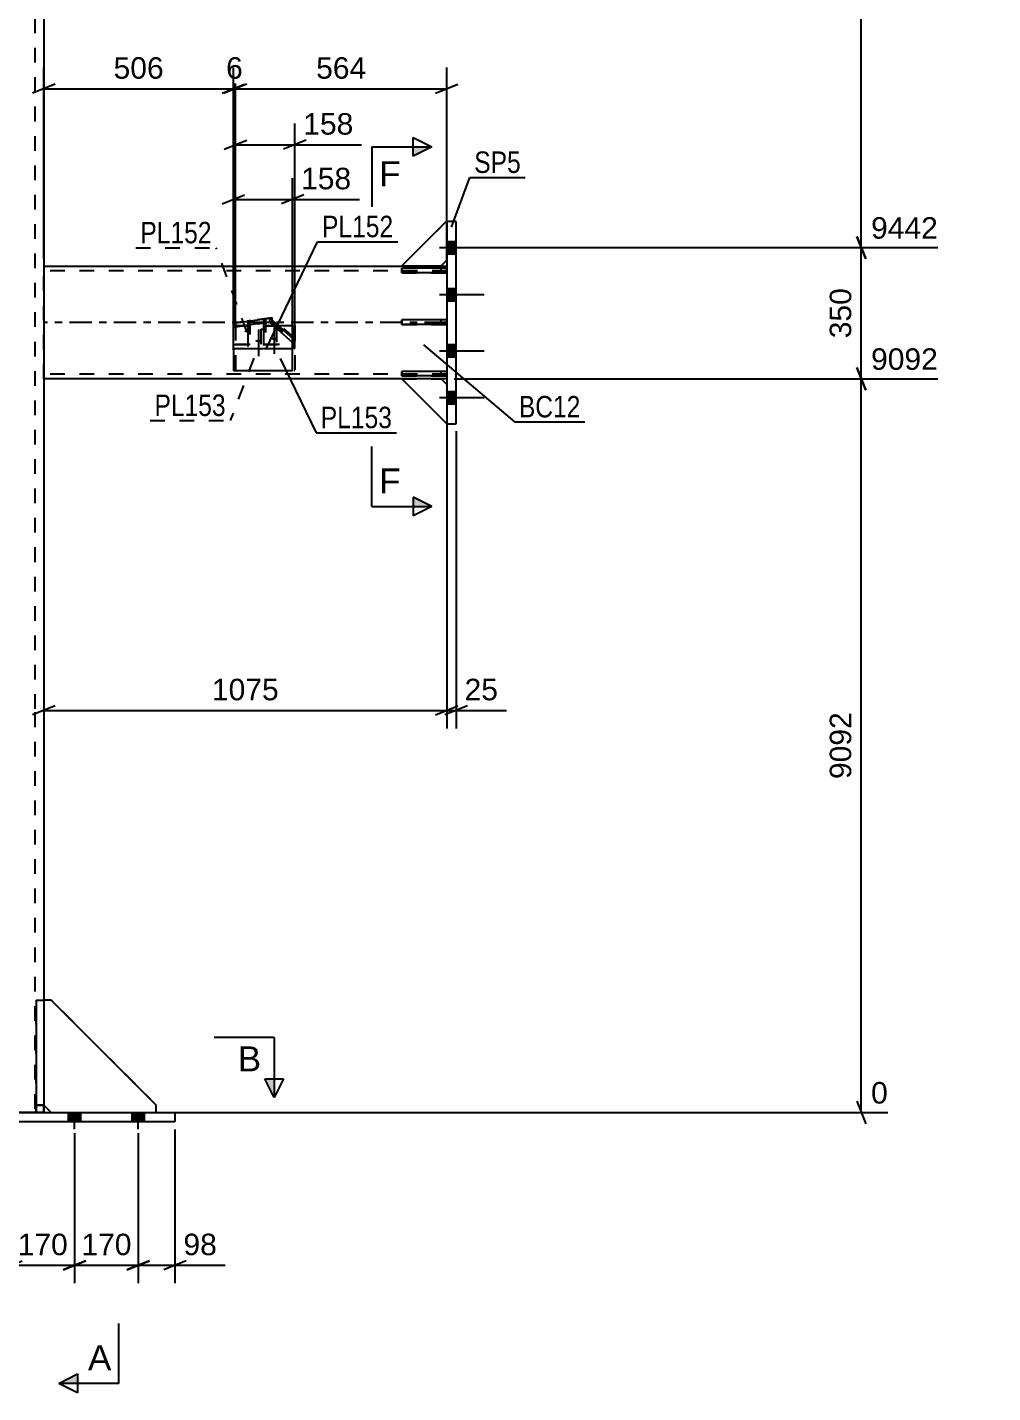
# Model space of a CAD drawing. Header units: millimetres. Extents: x 0 to 841, y 0 to 1249.
# Drawn here: x 152.9 to 281.7, y 261.6 to 443.7 of the extents above; entities that cross this region are included whole.
import ezdxf

# ---------------------------------------------------------------- set-up
doc = ezdxf.new("R2010")
doc.units = ezdxf.units.MM
doc.linetypes.add('DXK_LINE_DOT2', pattern=[3.9198, 1.9599, -1.9599])
doc.linetypes.add('DXK_LINE_DOT3', pattern=[5.9187, 2.979, -0.9799, 0.9799, -0.9799])
doc.styles.add('Arial', font='ARIAL.TTF', dxfattribs={"height": 0.2})
doc.styles.add('Arial Narrow', font='ARIALN.TTF', dxfattribs={"height": 0.2})

# ---------------------------------------------------------------- blocks, each defined once
blk = doc.blocks.new('Part-284856767-2427 - 2328')
at = {"color": 2, "linetype": 'Continuous'}
for p, q in [((208.1, 396.84), (202.85, 396.84)), ((208.85, 390.84), (202.85, 396.84)), ((208.1, 396.84), (208.85, 396.09)), ((208.85, 396.09), (208.85, 390.84))]:
    blk.add_line(p, q, dxfattribs=at)
blk = doc.blocks.new('Part-284856767-2428 - 2328')
at = {"color": 7, "linetype": 'DXK_LINE_DOT2'}
for p, q in [((202.85, 396.84), (208.1, 396.84)), ((208.85, 390.84), (202.85, 396.84)), ((208.1, 396.84), (208.85, 396.09)), ((208.85, 396.09), (208.85, 390.84))]:
    blk.add_line(p, q, dxfattribs=at)
blk = doc.blocks.new('Part-284856767-2369 - 2328')
at = {"color": 2, "linetype": 'Continuous'}
for p, q in [((208.85, 417.84), (208.85, 390.84)), ((210.1, 417.84), (208.85, 417.84)), ((210.1, 390.84), (210.1, 417.84)), ((208.85, 390.84), (210.1, 390.84))]:
    blk.add_line(p, q, dxfattribs=at)
blk = doc.blocks.new('Part-284856767-2593 - 2328')
at = {"color": 2, "linetype": 'Continuous'}
for p, q in [((208.85, 397.83), (202.85, 397.83)), ((202.85, 397.23), (202.85, 397.83)), ((208.85, 397.23), (202.85, 397.23)), ((208.85, 397.83), (208.85, 397.23))]:
    blk.add_line(p, q, dxfattribs=at)
at = {"color": 7, "linetype": 'DXK_LINE_DOT2'}
blk.add_line((208.1, 397.23), (208.1, 397.83), dxfattribs=at)
blk = doc.blocks.new('Part-284856767-2420 - 2328')
at = {"color": 2, "linetype": 'Continuous'}
for p, q in [((87.6, 297.69), (87.6, 298.94)), ((87.6, 298.94), (172.6, 298.94)), ((172.6, 298.94), (172.6, 297.69)), ((172.6, 297.69), (87.6, 297.69))]:
    blk.add_line(p, q, dxfattribs=at)
blk = doc.blocks.new('Part-284856767-2450 - 2328')
at = {"color": 2, "linetype": 'Continuous'}
for p, q in [((208.85, 411.84), (155.1, 411.84)), ((202.85, 396.84), (155.1, 396.84)), ((208.85, 396.84), (208.1, 396.84))]:
    blk.add_line(p, q, dxfattribs=at)
at = {"color": 7, "linetype": 'DXK_LINE_DOT2'}
for p, q in [((155.1, 396.84), (155.1, 411.84)), ((155.1, 411.84), (155.1, 411.84)), ((208.85, 411.84), (208.85, 396.84)), ((208.85, 411.24), (155.1, 411.24)), ((208.85, 397.44), (155.1, 397.44)), ((155.1, 396.84), (155.1, 396.84)), ((155.1, 396.84), (155.1, 396.84)), ((208.1, 396.84), (202.85, 396.84))]:
    blk.add_line(p, q, dxfattribs=at)
at = {"color": 7, "linetype": 'DXK_LINE_DOT3'}
blk.add_line((208.85, 404.34), (155.1, 404.34), dxfattribs=at)
blk = doc.blocks.new('Part-284856767-2451 - 2328')
at = {"color": 2, "linetype": 'Continuous'}
for p, q in [((208.85, 411.58), (202.85, 411.58)), ((202.85, 410.98), (202.85, 411.58)), ((208.85, 410.98), (202.85, 410.98)), ((208.85, 411.58), (208.85, 410.98))]:
    blk.add_line(p, q, dxfattribs=at)
at = {"color": 7, "linetype": 'DXK_LINE_DOT2'}
blk.add_line((208.1, 410.98), (208.1, 411.58), dxfattribs=at)
blk = doc.blocks.new('Part-284856767-2455 - 2328')
at = {"color": 2, "linetype": 'Continuous'}
for p, q in [((208.85, 417.9), (202.85, 411.9)), ((208.85, 412.65), (208.85, 417.9)), ((202.85, 411.9), (208.1, 411.9)), ((208.1, 411.9), (208.85, 412.65))]:
    blk.add_line(p, q, dxfattribs=at)
blk = doc.blocks.new('Part-284856767-2456 - 2328')
at = {"color": 7, "linetype": 'DXK_LINE_DOT2'}
for p, q in [((208.85, 417.9), (202.85, 411.9)), ((208.85, 412.65), (208.85, 417.9)), ((202.85, 411.9), (208.1, 411.9)), ((208.1, 411.9), (208.85, 412.65))]:
    blk.add_line(p, q, dxfattribs=at)
blk = doc.blocks.new('Part-284856767-2613 - 2328')
at = {"color": 2, "linetype": 'Continuous'}
for p, q in [((180.39, 404.28), (185.22, 404.95)), ((185.22, 404.95), (188.29, 402.24)), ((185.22, 404.95), (185.22, 404.38)), ((185.22, 404.38), (180.39, 403.72)), ((180.39, 400.85), (180.39, 404.28)), ((188.29, 401.67), (185.22, 404.38)), ((188.29, 400.85), (180.39, 400.85)), ((188.29, 402.24), (188.29, 400.85))]:
    blk.add_line(p, q, dxfattribs=at)
at = {"color": 7, "linetype": 'DXK_LINE_DOT2'}
blk.add_line((180.39, 401.42), (188.29, 401.42), dxfattribs=at)
blk = doc.blocks.new('Part-284856767-2607 - 2328')
at = {"color": 7, "linetype": 'DXK_LINE_DOT2'}
for p, q in [((185.51, 404.98), (180.68, 404.31)), ((188.58, 402.27), (185.51, 404.98)), ((185.51, 404.98), (185.51, 404.41)), ((185.51, 404.41), (180.68, 403.75)), ((180.68, 404.31), (180.68, 400.88)), ((185.51, 404.41), (188.58, 401.7)), ((180.68, 401.44), (188.58, 401.44)), ((180.68, 400.88), (188.58, 400.88)), ((188.58, 400.88), (188.58, 402.27))]:
    blk.add_line(p, q, dxfattribs=at)
blk = doc.blocks.new('Part-284856767-2474 - 2328')
at = {"color": 2, "linetype": 'Continuous'}
for p, q in [((154.1, 313.94), (154.1, 298.94)), ((154.1, 313.94), (155.1, 313.94)), ((155.1, 313.94), (155.1, 298.94)), ((154.1, 299.94), (155.1, 299.94))]:
    blk.add_line(p, q, dxfattribs=at)
at = {"color": 7, "linetype": 'DXK_LINE_DOT2'}
blk.add_line((154.1, 298.94), (155.1, 298.94), dxfattribs=at)
blk = doc.blocks.new('Part-284856767-2485 - 2328')
at = {"color": 7, "linetype": 'DXK_LINE_DOT2'}
for p, q in [((180.68, 403.93), (180.68, 397.93)), ((180.68, 403.93), (188.58, 403.93)), ((188.58, 403.93), (188.58, 397.93)), ((180.68, 397.93), (188.58, 397.93))]:
    blk.add_line(p, q, dxfattribs=at)
blk = doc.blocks.new('Part-284856767-2508 - 2328')
at = {"color": 7, "linetype": 'DXK_LINE_DOT2'}
for p, q in [((208.85, 404.7), (202.85, 404.7)), ((202.85, 404.7), (202.85, 404.1)), ((208.1, 404.1), (208.1, 404.7)), ((208.85, 404.1), (208.85, 404.7)), ((202.85, 404.1), (208.85, 404.1))]:
    blk.add_line(p, q, dxfattribs=at)
blk = doc.blocks.new('Part-284856767-2509 - 2328')
at = {"color": 7, "linetype": 'DXK_LINE_DOT2'}
for p, q in [((208.85, 411.58), (202.85, 411.58)), ((202.85, 411.58), (202.85, 410.98)), ((202.85, 410.98), (208.85, 410.98)), ((208.1, 410.98), (208.1, 411.58)), ((208.85, 410.98), (208.85, 411.58))]:
    blk.add_line(p, q, dxfattribs=at)
blk = doc.blocks.new('Part-284856767-2514 - 2328')
at = {"color": 7, "linetype": 'DXK_LINE_DOT2'}
for p, q in [((180.39, 400.85), (180.39, 403.9)), ((180.39, 403.9), (186.41, 403.9)), ((188.29, 402.24), (188.29, 400.85))]:
    blk.add_line(p, q, dxfattribs=at)
at = {"color": 2, "linetype": 'Continuous'}
for p, q in [((188.29, 403.9), (186.41, 403.9)), ((188.29, 403.9), (188.29, 402.24)), ((180.39, 400.85), (180.39, 397.9)), ((188.29, 397.9), (188.29, 400.85)), ((188.29, 397.9), (180.39, 397.9))]:
    blk.add_line(p, q, dxfattribs=at)
blk = doc.blocks.new('Part-284856767-2517 - 2328')
at = {"color": 2, "linetype": 'Continuous'}
for p, q in [((156.1, 313.94), (155.1, 313.94)), ((156.1, 313.94), (170.1, 299.94)), ((155.1, 299.94), (156.1, 298.94)), ((170.1, 298.94), (170.1, 299.94))]:
    blk.add_line(p, q, dxfattribs=at)
at = {"color": 7, "linetype": 'DXK_LINE_DOT2'}
for p, q in [((155.1, 313.94), (155.1, 299.94)), ((156.1, 298.94), (170.1, 298.94))]:
    blk.add_line(p, q, dxfattribs=at)
blk = doc.blocks.new('Part-284856767-2518 - 2328')
at = {"color": 7, "linetype": 'DXK_LINE_DOT2'}
for p, q in [((156.1, 313.94), (155.1, 313.94)), ((155.1, 313.94), (155.1, 299.94)), ((170.1, 299.94), (156.1, 313.94)), ((155.1, 299.94), (156.1, 298.94)), ((156.1, 298.94), (170.1, 298.94)), ((170.1, 298.94), (170.1, 299.94))]:
    blk.add_line(p, q, dxfattribs=at)
blk = doc.blocks.new('Part-284856767-2519 - 2328')
at = {"color": 7, "linetype": 'DXK_LINE_DOT2'}
for p, q in [((154.1, 298.94), (154.1, 313.94)), ((154.1, 313.94), (155.1, 313.94)), ((155.1, 313.94), (155.1, 298.94)), ((155.1, 299.94), (154.1, 299.94)), ((155.1, 298.94), (154.1, 298.94))]:
    blk.add_line(p, q, dxfattribs=at)
blk = doc.blocks.new('Bolt-284856767-2528 - 2328')
at = {"color": 1, "linetype": 'DXK_LINE_DOT2'}
for p, q in [((182.6, 404.71), (182.6, 401.18)), ((184.69, 404.98), (184.69, 401.46)), ((184.04, 403.43), (184.04, 399.91)), ((186.14, 403.71), (186.14, 400.18))]:
    blk.add_line(p, q, dxfattribs=at)
blk = doc.blocks.new('Bolt-284856767-2529 - 2328')
at = {"linetype": 'Continuous'}
for points in [[(208.85, 415.16), (208.85, 413.51), (210.1, 413.51), (210.1, 415.16)], [(208.85, 415.16), (208.85, 413.51), (210.1, 413.51), (210.1, 415.16)], [(208.85, 415.16), (208.85, 413.51), (210.1, 413.51), (210.1, 415.16)], [(208.85, 408.91), (208.85, 407.26), (210.1, 407.26), (210.1, 408.91)], [(208.85, 408.91), (208.85, 407.26), (210.1, 407.26), (210.1, 408.91)], [(208.85, 401.41), (208.85, 399.76), (210.1, 399.76), (210.1, 401.41)], [(208.85, 401.41), (208.85, 399.76), (210.1, 399.76), (210.1, 401.41)], [(208.85, 395.16), (208.85, 393.51), (210.1, 393.51), (210.1, 395.16)], [(208.85, 395.16), (208.85, 393.51), (210.1, 393.51), (210.1, 395.16)], [(208.85, 395.16), (208.85, 393.51), (210.1, 393.51), (210.1, 395.16)]]:
    blk.add_hatch(color=1, dxfattribs=at).paths.add_polyline_path(points)
at = {"color": 1, "linetype": 'Continuous'}
for p, q in [((207.9, 414.34), (213.85, 414.34)), ((207.9, 414.34), (213.85, 414.34)), ((207.9, 414.34), (213.85, 414.34)), ((208.85, 415.16), (210.1, 415.16)), ((208.85, 415.16), (210.1, 415.16)), ((208.85, 415.16), (210.1, 415.16)), ((208.85, 413.51), (210.1, 413.51)), ((208.85, 413.51), (210.1, 413.51)), ((208.85, 413.51), (210.1, 413.51)), ((207.9, 408.09), (213.85, 408.09)), ((207.9, 408.09), (213.85, 408.09)), ((208.85, 408.91), (210.1, 408.91)), ((208.85, 408.91), (210.1, 408.91)), ((208.85, 407.26), (210.1, 407.26)), ((208.85, 407.26), (210.1, 407.26)), ((208.85, 401.41), (210.1, 401.41)), ((208.85, 401.41), (210.1, 401.41)), ((207.9, 400.59), (213.85, 400.59)), ((207.9, 400.59), (213.85, 400.59)), ((208.85, 399.76), (210.1, 399.76)), ((208.85, 399.76), (210.1, 399.76)), ((207.9, 394.34), (213.85, 394.34)), ((207.9, 394.34), (213.85, 394.34)), ((207.9, 394.34), (213.85, 394.34)), ((208.85, 395.16), (210.1, 395.16)), ((208.85, 395.16), (210.1, 395.16)), ((208.85, 395.16), (210.1, 395.16)), ((208.85, 393.51), (210.1, 393.51)), ((208.85, 393.51), (210.1, 393.51)), ((208.85, 393.51), (210.1, 393.51))]:
    blk.add_line(p, q, dxfattribs=at)
blk = doc.blocks.new('Bolt-284856767-2532 - 2328')
at = {"linetype": 'Continuous'}
for points in [[(93.33, 298.94), (91.68, 298.94), (91.68, 297.69), (93.33, 297.69)], [(93.33, 298.94), (91.68, 298.94), (91.68, 297.69), (93.33, 297.69)], [(93.33, 298.94), (91.68, 298.94), (91.68, 297.69), (93.33, 297.69)], [(93.33, 298.94), (91.68, 298.94), (91.68, 297.69), (93.33, 297.69)], [(93.33, 298.94), (91.68, 298.94), (91.68, 297.69), (93.33, 297.69)], [(93.33, 298.94), (91.68, 298.94), (91.68, 297.69), (93.33, 297.69)], [(93.33, 298.94), (91.68, 298.94), (91.68, 297.69), (93.33, 297.69)], [(93.33, 298.94), (91.68, 298.94), (91.68, 297.69), (93.33, 297.69)], [(101.83, 298.94), (100.18, 298.94), (100.18, 297.69), (101.83, 297.69)], [(101.83, 298.94), (100.18, 298.94), (100.18, 297.69), (101.83, 297.69)], [(101.83, 298.94), (100.18, 298.94), (100.18, 297.69), (101.83, 297.69)], [(101.83, 298.94), (100.18, 298.94), (100.18, 297.69), (101.83, 297.69)], [(101.83, 298.94), (100.18, 298.94), (100.18, 297.69), (101.83, 297.69)], [(101.83, 298.94), (100.18, 298.94), (100.18, 297.69), (101.83, 297.69)], [(101.83, 298.94), (100.18, 298.94), (100.18, 297.69), (101.83, 297.69)], [(101.83, 298.94), (100.18, 298.94), (100.18, 297.69), (101.83, 297.69)], [(110.33, 298.94), (108.68, 298.94), (108.68, 297.69), (110.33, 297.69)], [(110.33, 298.94), (108.68, 298.94), (108.68, 297.69), (110.33, 297.69)], [(110.33, 298.94), (108.68, 298.94), (108.68, 297.69), (110.33, 297.69)], [(110.33, 298.94), (108.68, 298.94), (108.68, 297.69), (110.33, 297.69)], [(123.43, 298.94), (121.78, 298.94), (121.78, 297.69), (123.43, 297.69)], [(123.43, 298.94), (121.78, 298.94), (121.78, 297.69), (123.43, 297.69)], [(123.43, 298.94), (121.78, 298.94), (121.78, 297.69), (123.43, 297.69)], [(123.43, 298.94), (121.78, 298.94), (121.78, 297.69), (123.43, 297.69)], [(138.43, 298.94), (136.78, 298.94), (136.78, 297.69), (138.43, 297.69)], [(138.43, 298.94), (136.78, 298.94), (136.78, 297.69), (138.43, 297.69)], [(138.43, 298.94), (136.78, 298.94), (136.78, 297.69), (138.43, 297.69)], [(138.43, 298.94), (136.78, 298.94), (136.78, 297.69), (138.43, 297.69)], [(151.53, 298.94), (149.88, 298.94), (149.88, 297.69), (151.53, 297.69)], [(151.53, 298.94), (149.88, 298.94), (149.88, 297.69), (151.53, 297.69)], [(151.53, 298.94), (149.88, 298.94), (149.88, 297.69), (151.53, 297.69)], [(151.53, 298.94), (149.88, 298.94), (149.88, 297.69), (151.53, 297.69)], [(160.03, 298.94), (158.38, 298.94), (158.38, 297.69), (160.03, 297.69)], [(160.03, 298.94), (158.38, 298.94), (158.38, 297.69), (160.03, 297.69)], [(160.03, 298.94), (158.38, 298.94), (158.38, 297.69), (160.03, 297.69)], [(160.03, 298.94), (158.38, 298.94), (158.38, 297.69), (160.03, 297.69)], [(160.03, 298.94), (158.38, 298.94), (158.38, 297.69), (160.03, 297.69)], [(160.03, 298.94), (158.38, 298.94), (158.38, 297.69), (160.03, 297.69)], [(160.03, 298.94), (158.38, 298.94), (158.38, 297.69), (160.03, 297.69)], [(160.03, 298.94), (158.38, 298.94), (158.38, 297.69), (160.03, 297.69)], [(168.53, 298.94), (166.88, 298.94), (166.88, 297.69), (168.53, 297.69)], [(168.53, 298.94), (166.88, 298.94), (166.88, 297.69), (168.53, 297.69)], [(168.53, 298.94), (166.88, 298.94), (166.88, 297.69), (168.53, 297.69)], [(168.53, 298.94), (166.88, 298.94), (166.88, 297.69), (168.53, 297.69)], [(168.53, 298.94), (166.88, 298.94), (166.88, 297.69), (168.53, 297.69)], [(168.53, 298.94), (166.88, 298.94), (166.88, 297.69), (168.53, 297.69)], [(168.53, 298.94), (166.88, 298.94), (166.88, 297.69), (168.53, 297.69)], [(168.53, 298.94), (166.88, 298.94), (166.88, 297.69), (168.53, 297.69)]]:
    blk.add_hatch(color=1, dxfattribs=at).paths.add_polyline_path(points)
at = {"color": 1, "linetype": 'Continuous'}
for p, q in [((91.68, 297.69), (91.68, 298.94)), ((91.68, 297.69), (91.68, 298.94)), ((91.68, 297.69), (91.68, 298.94)), ((91.68, 297.69), (91.68, 298.94)), ((91.68, 297.69), (91.68, 298.94)), ((91.68, 297.69), (91.68, 298.94)), ((91.68, 297.69), (91.68, 298.94)), ((91.68, 297.69), (91.68, 298.94)), ((92.5, 296.74), (92.5, 298.94)), ((92.5, 296.74), (92.5, 298.94)), ((92.5, 296.74), (92.5, 298.94)), ((92.5, 296.74), (92.5, 298.94)), ((92.5, 296.74), (92.5, 298.94)), ((92.5, 296.74), (92.5, 298.94)), ((92.5, 296.74), (92.5, 298.94)), ((92.5, 296.74), (92.5, 298.94)), ((93.33, 297.69), (93.33, 298.94)), ((93.33, 297.69), (93.33, 298.94)), ((93.33, 297.69), (93.33, 298.94)), ((93.33, 297.69), (93.33, 298.94)), ((93.33, 297.69), (93.33, 298.94)), ((93.33, 297.69), (93.33, 298.94)), ((93.33, 297.69), (93.33, 298.94)), ((93.33, 297.69), (93.33, 298.94)), ((100.18, 297.69), (100.18, 298.94)), ((100.18, 297.69), (100.18, 298.94)), ((100.18, 297.69), (100.18, 298.94)), ((100.18, 297.69), (100.18, 298.94)), ((100.18, 297.69), (100.18, 298.94)), ((100.18, 297.69), (100.18, 298.94)), ((100.18, 297.69), (100.18, 298.94)), ((100.18, 297.69), (100.18, 298.94)), ((101, 296.74), (101, 298.94)), ((101, 296.74), (101, 298.94)), ((101, 296.74), (101, 298.94)), ((101, 296.74), (101, 298.94)), ((101, 296.74), (101, 298.94)), ((101, 296.74), (101, 298.94)), ((101, 296.74), (101, 298.94)), ((101, 296.74), (101, 298.94)), ((101.83, 297.69), (101.83, 298.94)), ((101.83, 297.69), (101.83, 298.94)), ((101.83, 297.69), (101.83, 298.94)), ((101.83, 297.69), (101.83, 298.94)), ((101.83, 297.69), (101.83, 298.94)), ((101.83, 297.69), (101.83, 298.94)), ((101.83, 297.69), (101.83, 298.94)), ((101.83, 297.69), (101.83, 298.94)), ((108.68, 297.69), (108.68, 298.94)), ((108.68, 297.69), (108.68, 298.94)), ((108.68, 297.69), (108.68, 298.94)), ((108.68, 297.69), (108.68, 298.94)), ((109.5, 296.74), (109.5, 298.94)), ((109.5, 296.74), (109.5, 298.94)), ((109.5, 296.74), (109.5, 298.94)), ((109.5, 296.74), (109.5, 298.94)), ((110.33, 297.69), (110.33, 298.94)), ((110.33, 297.69), (110.33, 298.94)), ((110.33, 297.69), (110.33, 298.94)), ((110.33, 297.69), (110.33, 298.94)), ((121.78, 297.69), (121.78, 298.94)), ((121.78, 297.69), (121.78, 298.94)), ((121.78, 297.69), (121.78, 298.94)), ((121.78, 297.69), (121.78, 298.94)), ((122.6, 296.74), (122.6, 298.94)), ((122.6, 296.74), (122.6, 298.94)), ((122.6, 296.74), (122.6, 298.94)), ((122.6, 296.74), (122.6, 298.94)), ((123.43, 297.69), (123.43, 298.94)), ((123.43, 297.69), (123.43, 298.94)), ((123.43, 297.69), (123.43, 298.94)), ((123.43, 297.69), (123.43, 298.94)), ((136.78, 297.69), (136.78, 298.94)), ((136.78, 297.69), (136.78, 298.94)), ((136.78, 297.69), (136.78, 298.94)), ((136.78, 297.69), (136.78, 298.94)), ((137.6, 296.74), (137.6, 298.94)), ((137.6, 296.74), (137.6, 298.94)), ((137.6, 296.74), (137.6, 298.94)), ((137.6, 296.74), (137.6, 298.94)), ((138.43, 297.69), (138.43, 298.94)), ((138.43, 297.69), (138.43, 298.94)), ((138.43, 297.69), (138.43, 298.94)), ((138.43, 297.69), (138.43, 298.94)), ((149.88, 297.69), (149.88, 298.94)), ((149.88, 297.69), (149.88, 298.94)), ((149.88, 297.69), (149.88, 298.94)), ((149.88, 297.69), (149.88, 298.94)), ((150.7, 296.74), (150.7, 298.94)), ((150.7, 296.74), (150.7, 298.94)), ((150.7, 296.74), (150.7, 298.94)), ((150.7, 296.74), (150.7, 298.94)), ((151.53, 297.69), (151.53, 298.94)), ((151.53, 297.69), (151.53, 298.94)), ((151.53, 297.69), (151.53, 298.94)), ((151.53, 297.69), (151.53, 298.94)), ((158.38, 297.69), (158.38, 298.94)), ((158.38, 297.69), (158.38, 298.94)), ((158.38, 297.69), (158.38, 298.94)), ((158.38, 297.69), (158.38, 298.94)), ((158.38, 297.69), (158.38, 298.94)), ((158.38, 297.69), (158.38, 298.94)), ((158.38, 297.69), (158.38, 298.94)), ((158.38, 297.69), (158.38, 298.94)), ((159.2, 296.74), (159.2, 298.94)), ((159.2, 296.74), (159.2, 298.94)), ((159.2, 296.74), (159.2, 298.94)), ((159.2, 296.74), (159.2, 298.94)), ((159.2, 296.74), (159.2, 298.94)), ((159.2, 296.74), (159.2, 298.94)), ((159.2, 296.74), (159.2, 298.94)), ((159.2, 296.74), (159.2, 298.94)), ((160.03, 297.69), (160.03, 298.94)), ((160.03, 297.69), (160.03, 298.94)), ((160.03, 297.69), (160.03, 298.94)), ((160.03, 297.69), (160.03, 298.94)), ((160.03, 297.69), (160.03, 298.94)), ((160.03, 297.69), (160.03, 298.94)), ((160.03, 297.69), (160.03, 298.94)), ((160.03, 297.69), (160.03, 298.94)), ((166.88, 297.69), (166.88, 298.94)), ((166.88, 297.69), (166.88, 298.94)), ((166.88, 297.69), (166.88, 298.94)), ((166.88, 297.69), (166.88, 298.94)), ((166.88, 297.69), (166.88, 298.94)), ((166.88, 297.69), (166.88, 298.94)), ((166.88, 297.69), (166.88, 298.94)), ((166.88, 297.69), (166.88, 298.94)), ((167.7, 296.74), (167.7, 298.94)), ((167.7, 296.74), (167.7, 298.94)), ((167.7, 296.74), (167.7, 298.94)), ((167.7, 296.74), (167.7, 298.94)), ((167.7, 296.74), (167.7, 298.94)), ((167.7, 296.74), (167.7, 298.94)), ((167.7, 296.74), (167.7, 298.94)), ((167.7, 296.74), (167.7, 298.94)), ((168.53, 297.69), (168.53, 298.94)), ((168.53, 297.69), (168.53, 298.94)), ((168.53, 297.69), (168.53, 298.94)), ((168.53, 297.69), (168.53, 298.94)), ((168.53, 297.69), (168.53, 298.94)), ((168.53, 297.69), (168.53, 298.94)), ((168.53, 297.69), (168.53, 298.94)), ((168.53, 297.69), (168.53, 298.94))]:
    blk.add_line(p, q, dxfattribs=at)
blk = doc.blocks.new('Part-284856767-2566 - 2328')
at = {"color": 7, "linetype": 'DXK_LINE_DOT2'}
for p, q in [((153.9, 460.59), (153.9, 352.44)), ((153.9, 352.34), (153.9, 298.94)), ((155.1, 313.94), (155.1, 299.94)), ((155.1, 298.94), (105.1, 298.94))]:
    blk.add_line(p, q, dxfattribs=at)
at = {"color": 2, "linetype": 'Continuous'}
for p, q in [((155.1, 460.59), (155.1, 352.44)), ((155.1, 352.34), (155.1, 313.94)), ((155.1, 298.94), (155.1, 299.94))]:
    blk.add_line(p, q, dxfattribs=at)
blk = doc.blocks.new('Part-284856767-2592 - 2328')
at = {"color": 2, "linetype": 'Continuous'}
for p, q in [((208.85, 404.7), (202.85, 404.7)), ((202.85, 404.1), (202.85, 404.7)), ((208.85, 404.7), (208.85, 404.1)), ((208.85, 404.1), (202.85, 404.1))]:
    blk.add_line(p, q, dxfattribs=at)
at = {"color": 7, "linetype": 'DXK_LINE_DOT2'}
blk.add_line((208.1, 404.1), (208.1, 404.7), dxfattribs=at)
blk = doc.blocks.new('Part-284856767-2594 - 2328')
at = {"color": 7, "linetype": 'DXK_LINE_DOT2'}
for p, q in [((208.85, 397.83), (202.85, 397.83)), ((202.85, 397.83), (202.85, 397.23)), ((202.85, 397.23), (208.85, 397.23)), ((208.1, 397.23), (208.1, 397.83)), ((208.85, 397.23), (208.85, 397.83))]:
    blk.add_line(p, q, dxfattribs=at)
blk = doc.blocks.new('Bolt-284856767-2608 - 2328')
at = {"linetype": 'Continuous'}
for points in [[(182.31, 403.33), (182.4, 403.32), (182.49, 403.31), (182.57, 403.3), (182.64, 403.28), (182.7, 403.25), (182.73, 403.22), (182.75, 403.19), (182.75, 403.16), (182.73, 403.13), (182.7, 403.1), (182.64, 403.07), (182.57, 403.05), (182.49, 403.03), (182.4, 403.02), (182.31, 403.02), (182.21, 403.02), (182.12, 403.03), (182.04, 403.05), (181.97, 403.07), (181.92, 403.1), (181.88, 403.13), (181.86, 403.16), (181.86, 403.19), (181.88, 403.22), (181.92, 403.25), (181.97, 403.28), (182.04, 403.3), (182.12, 403.31), (182.21, 403.32)], [(184.4, 403.61), (184.5, 403.6), (184.59, 403.59), (184.67, 403.58), (184.74, 403.55), (184.79, 403.53), (184.83, 403.5), (184.85, 403.47), (184.85, 403.44), (184.83, 403.4), (184.79, 403.37), (184.74, 403.35), (184.67, 403.33), (184.59, 403.31), (184.5, 403.3), (184.4, 403.3), (184.31, 403.3), (184.22, 403.31), (184.14, 403.33), (184.07, 403.35), (184.01, 403.37), (183.98, 403.4), (183.96, 403.44), (183.96, 403.47), (183.98, 403.5), (184.01, 403.53), (184.07, 403.55), (184.14, 403.58), (184.22, 403.59), (184.31, 403.6)], [(183.75, 402.05), (183.84, 402.05), (183.93, 402.04), (184.01, 402.02), (184.08, 402), (184.14, 401.97), (184.18, 401.95), (184.2, 401.91), (184.2, 401.88), (184.18, 401.85), (184.14, 401.82), (184.08, 401.79), (184.01, 401.77), (183.93, 401.76), (183.84, 401.75), (183.75, 401.74), (183.66, 401.75), (183.57, 401.76), (183.48, 401.77), (183.41, 401.79), (183.36, 401.82), (183.32, 401.85), (183.3, 401.88), (183.3, 401.91), (183.32, 401.95), (183.36, 401.97), (183.41, 402), (183.48, 402.02), (183.57, 402.04), (183.66, 402.05)], [(185.85, 402.33), (185.94, 402.33), (186.03, 402.32), (186.11, 402.3), (186.18, 402.28), (186.24, 402.25), (186.28, 402.22), (186.29, 402.19), (186.29, 402.16), (186.28, 402.13), (186.24, 402.1), (186.18, 402.07), (186.11, 402.05), (186.03, 402.03), (185.94, 402.02), (185.85, 402.02), (185.75, 402.02), (185.66, 402.03), (185.58, 402.05), (185.51, 402.07), (185.46, 402.1), (185.42, 402.13), (185.4, 402.16), (185.4, 402.19), (185.42, 402.22), (185.46, 402.25), (185.51, 402.28), (185.58, 402.3), (185.66, 402.32), (185.75, 402.33)]]:
    blk.add_hatch(color=1, dxfattribs=at).paths.add_polyline_path(points)
at = {"color": 1, "linetype": 'Continuous'}
for p, q in [((182.31, 404.68), (182.31, 401.15)), ((184.4, 404.95), (184.4, 401.43)), ((183.75, 403.4), (183.75, 399.88)), ((185.85, 403.68), (185.85, 400.15))]:
    blk.add_line(p, q, dxfattribs=at)
blk = doc.blocks.new('StraightDimension-284856767-2675 - 2328')
at = {"color": 7, "linetype": 'Continuous'}
for p, q in [((47.91, 395.34), (46.71, 398.34)), ((80.35, 396.84), (44.46, 396.84)), ((47.31, 298.94), (47.31, 396.84)), ((154.1, 298.94), (44.46, 298.94)), ((46.71, 300.44), (47.91, 297.44))]:
    blk.add_line(p, q, dxfattribs=at)
at = {"color": 0}
blk.add_wipeout([(46.56, 352.93), (42.36, 352.93), (42.36, 342.84), (46.56, 342.84)], dxfattribs=at)
at = {"color": 3, "style": 'Arial'}
blk.add_text('9092', height=2.865, rotation=90.0002, dxfattribs=at).set_placement((45.96, 343.44))
blk = doc.blocks.new('StraightDimension-284856767-2736 - 2328')
at = {"color": 7, "linetype": 'Continuous'}
for p, q in [((155.1, 395.84), (155.1, 350.2)), ((208.85, 395.84), (208.85, 350.2)), ((156.6, 353.2), (153.6, 352)), ((155.1, 352.6), (208.85, 352.6)), ((207.35, 352), (210.35, 353.2))]:
    blk.add_line(p, q, dxfattribs=at)
at = {"color": 0}
blk.add_wipeout([(187.03, 353.35), (187.03, 357.55), (176.93, 357.55), (176.93, 353.35)], dxfattribs=at)
at = {"color": 3, "style": 'Arial'}
blk.add_text('1075', height=2.865, dxfattribs=at).set_placement((177.53, 353.95))
blk = doc.blocks.new('StraightDimension-284856767-2744 - 2328')
at = {"color": 7, "linetype": 'Continuous'}
for p, q in [((208.85, 395.84), (208.85, 350.2)), ((210.1, 389.84), (210.1, 350.2)), ((207.35, 352), (210.35, 353.2)), ((211.6, 353.2), (208.6, 352)), ((208.85, 352.6), (210.1, 352.6))]:
    blk.add_line(p, q, dxfattribs=at)
at = {"color": 0}
blk.add_wipeout([(216.28, 353.35), (216.28, 357.55), (210.63, 357.55), (210.63, 353.35)], dxfattribs=at)
at = {"color": 7, "linetype": 'Continuous'}
blk.add_line((210.1, 352.6), (216.8, 352.6), dxfattribs=at)
blk.add_line((210.1, 352.6), (216.8, 352.6), dxfattribs=at)
at = {"color": 3, "style": 'Arial'}
blk.add_text('25', height=2.865, dxfattribs=at).set_placement((211.23, 353.95))
blk = doc.blocks.new('StraightDimension-284856767-2803 - 2328')
at = {"color": 7, "linetype": 'Continuous'}
for p, q in [((150.7, 296.18), (150.7, 276.16)), ((159.2, 296.18), (159.2, 276.16)), ((149.2, 277.96), (152.2, 279.16)), ((160.7, 279.16), (157.7, 277.96)), ((150.7, 278.56), (159.2, 278.56))]:
    blk.add_line(p, q, dxfattribs=at)
at = {"color": 0}
blk.add_wipeout([(158.89, 279.31), (158.89, 283.51), (151.02, 283.51), (151.02, 279.31)], dxfattribs=at)
at = {"color": 3, "style": 'Arial'}
blk.add_text('170', height=2.865, dxfattribs=at).set_placement((151.62, 279.91))
blk = doc.blocks.new('StraightDimension-284856767-2817 - 2328')
at = {"color": 7, "linetype": 'Continuous'}
for p, q in [((167.7, 296.18), (167.7, 276.16)), ((172.6, 296.69), (172.6, 276.16)), ((166.2, 277.96), (169.2, 279.16)), ((174.1, 279.16), (171.1, 277.96)), ((167.7, 278.56), (172.6, 278.56))]:
    blk.add_line(p, q, dxfattribs=at)
at = {"color": 0}
blk.add_wipeout([(178.78, 279.31), (178.78, 283.51), (173.13, 283.51), (173.13, 279.31)], dxfattribs=at)
at = {"color": 7, "linetype": 'Continuous'}
blk.add_line((172.6, 278.56), (179.3, 278.56), dxfattribs=at)
blk.add_line((172.6, 278.56), (179.3, 278.56), dxfattribs=at)
at = {"color": 3, "style": 'Arial'}
blk.add_text('98', height=2.865, dxfattribs=at).set_placement((173.73, 279.91))
blk = doc.blocks.new('StraightDimension-284856767-2837 - 2328')
at = {"color": 7, "linetype": 'Continuous'}
for p, q in [((159.2, 296.18), (159.2, 276.16)), ((167.7, 296.18), (167.7, 276.16)), ((157.7, 277.96), (160.7, 279.16)), ((169.2, 279.16), (166.2, 277.96)), ((159.2, 278.56), (167.7, 278.56))]:
    blk.add_line(p, q, dxfattribs=at)
at = {"color": 0}
blk.add_wipeout([(167.39, 279.31), (167.39, 283.51), (159.52, 283.51), (159.52, 279.31)], dxfattribs=at)
at = {"color": 3, "style": 'Arial'}
blk.add_text('170', height=2.865, dxfattribs=at).set_placement((160.12, 279.91))
blk = doc.blocks.new('StraightDimension-284856767-2982 - 2328')
at = {"color": 7, "linetype": 'Continuous'}
for p, q in [((264.75, 412.84), (263.55, 415.84)), ((213.6, 414.34), (274.35, 414.34)), ((264.15, 396.84), (264.15, 414.34)), ((263.55, 398.34), (264.75, 395.34)), ((209.85, 396.84), (274.35, 396.84))]:
    blk.add_line(p, q, dxfattribs=at)
at = {"color": 0, "linetype": 'Continuous'}
blk.add_wipeout([(274.95, 414.94), (274.95, 419.14), (264.85, 419.14), (264.85, 414.94)], dxfattribs=at)
at = {"color": 0}
blk.add_wipeout([(263.4, 409.52), (259.2, 409.52), (259.2, 401.65), (263.4, 401.65)], dxfattribs=at)
at = {"color": 3, "linetype": 'Continuous', "style": 'Arial'}
blk.add_text('9442', height=2.865, dxfattribs=at).set_placement((265.45, 415.54))
at = {"color": 3, "style": 'Arial'}
blk.add_text('350', height=2.865, rotation=90.0002, dxfattribs=at).set_placement((262.8, 402.25))
blk = doc.blocks.new('StraightDimension-284856767-2990 - 2328')
at = {"color": 7, "linetype": 'Continuous'}
for p, q in [((264.75, 395.34), (263.55, 398.34)), ((209.85, 396.84), (274.35, 396.84)), ((264.15, 298.94), (264.15, 396.84)), ((106.1, 298.94), (267.68, 298.94)), ((263.55, 300.44), (264.75, 297.44))]:
    blk.add_line(p, q, dxfattribs=at)
at = {"color": 0, "linetype": 'Continuous'}
for points in [[(274.95, 397.44), (274.95, 401.64), (264.85, 401.64), (264.85, 397.44)], [(268.28, 299.54), (268.28, 303.74), (264.85, 303.74), (264.85, 299.54)]]:
    blk.add_wipeout(points, dxfattribs=at)
at = {"color": 0}
blk.add_wipeout([(263.4, 352.93), (259.2, 352.93), (259.2, 342.84), (263.4, 342.84)], dxfattribs=at)
at = {"color": 3, "linetype": 'Continuous', "style": 'Arial'}
for s, height, p in [('9092', 2.865, (265.45, 398.04)), ('0', 2.87, (265.45, 300.14))]:
    blk.add_text(s, height=height, dxfattribs=at).set_placement(p)
at = {"color": 3, "style": 'Arial'}
blk.add_text('9092', height=2.865, rotation=90.0002, dxfattribs=at).set_placement((262.8, 343.44))
blk = doc.blocks.new('StraightDimension-284856767-2997 - 2328')
at = {"color": 7, "linetype": 'Continuous'}
for p, q in [((264.75, 497.59), (263.55, 500.59)), ((209.85, 499.09), (281.07, 499.09)), ((264.15, 414.34), (264.15, 499.09)), ((263.55, 415.84), (264.75, 412.84)), ((213.6, 414.34), (274.35, 414.34))]:
    blk.add_line(p, q, dxfattribs=at)
at = {"color": 0, "linetype": 'Continuous'}
blk.add_wipeout([(281.67, 499.69), (281.67, 503.89), (269.35, 503.89), (269.35, 499.69)], dxfattribs=at)
at = {"color": 0}
blk.add_wipeout([(263.4, 461.76), (259.2, 461.76), (259.2, 451.67), (263.4, 451.67)], dxfattribs=at)
at = {"color": 3, "linetype": 'Continuous', "style": 'Arial'}
blk.add_text('12282', height=2.865, dxfattribs=at).set_placement((269.95, 500.29))
at = {"color": 3, "style": 'Arial'}
blk.add_text('2840', height=2.865, rotation=90.0002, dxfattribs=at).set_placement((262.8, 452.27))
blk = doc.blocks.new('StraightDimension-284856767-3063 - 2328')
at = {"color": 7, "linetype": 'Continuous'}
for p, q in [((180.68, 403.58), (180.68, 430.92)), ((188.58, 400.91), (188.58, 430.92)), ((179.18, 427.47), (182.18, 428.67)), ((190.08, 428.67), (187.08, 427.47)), ((180.68, 428.07), (188.58, 428.07))]:
    blk.add_line(p, q, dxfattribs=at)
at = {"color": 0}
blk.add_wipeout([(196.98, 428.82), (196.98, 433.02), (189.11, 433.02), (189.11, 428.82)], dxfattribs=at)
at = {"color": 7, "linetype": 'Continuous'}
blk.add_line((188.58, 428.07), (197.5, 428.07), dxfattribs=at)
blk.add_line((188.58, 428.07), (197.5, 428.07), dxfattribs=at)
at = {"color": 3, "style": 'Arial'}
blk.add_text('158', height=2.865, dxfattribs=at).set_placement((189.71, 429.42))
blk = doc.blocks.new('StraightDimension-284856767-3082 - 2328')
at = {"color": 7, "linetype": 'Continuous'}
for p, q in [((180.39, 400.7), (180.39, 423.63)), ((188.29, 400.7), (188.29, 423.63)), ((178.89, 420.18), (181.89, 421.38)), ((189.79, 421.38), (186.79, 420.18)), ((180.39, 420.78), (188.29, 420.78))]:
    blk.add_line(p, q, dxfattribs=at)
at = {"color": 0}
blk.add_wipeout([(196.69, 421.53), (196.69, 425.73), (188.82, 425.73), (188.82, 421.53)], dxfattribs=at)
at = {"color": 7, "linetype": 'Continuous'}
blk.add_line((188.29, 420.78), (197.21, 420.78), dxfattribs=at)
blk.add_line((188.29, 420.78), (197.21, 420.78), dxfattribs=at)
at = {"color": 3, "style": 'Arial'}
blk.add_text('158', height=2.865, dxfattribs=at).set_placement((189.42, 422.13))
blk = doc.blocks.new('StraightDimension-284856767-7994 - 2328')
at = {"color": 7, "linetype": 'Continuous'}
for p, q in [((180.68, 403.58), (180.68, 438.38)), ((208.85, 412.84), (208.85, 438.38)), ((182.18, 436.13), (179.18, 434.93)), ((180.68, 435.53), (208.85, 435.53)), ((207.35, 434.93), (210.35, 436.13))]:
    blk.add_line(p, q, dxfattribs=at)
at = {"color": 0}
blk.add_wipeout([(198.7, 436.28), (198.7, 440.48), (190.83, 440.48), (190.83, 436.28)], dxfattribs=at)
at = {"color": 3, "style": 'Arial'}
blk.add_text('564', height=2.865, dxfattribs=at).set_placement((191.43, 436.88))
blk = doc.blocks.new('StraightDimension-284856767-7995 - 2328')
at = {"color": 7, "linetype": 'Continuous'}
for p, q in [((180.39, 400.75), (180.39, 438.38)), ((180.68, 403.58), (180.68, 438.38)), ((178.89, 434.93), (181.89, 436.13)), ((182.18, 436.13), (179.18, 434.93)), ((180.39, 435.53), (180.68, 435.53))]:
    blk.add_line(p, q, dxfattribs=at)
at = {"color": 0}
blk.add_wipeout([(182.24, 436.28), (182.24, 440.48), (178.82, 440.48), (178.82, 436.28)], dxfattribs=at)
at = {"color": 3, "style": 'Arial'}
blk.add_text('6', height=2.87, dxfattribs=at).set_placement((179.42, 436.88))
blk = doc.blocks.new('StraightDimension-284856767-7996 - 2328')
at = {"color": 7, "linetype": 'Continuous'}
for p, q in [((155.1, 412.84), (155.1, 438.38)), ((180.39, 400.75), (180.39, 438.38)), ((156.6, 436.13), (153.6, 434.93)), ((155.1, 435.53), (180.39, 435.53)), ((178.89, 434.93), (181.89, 436.13))]:
    blk.add_line(p, q, dxfattribs=at)
at = {"color": 0}
blk.add_wipeout([(171.68, 436.28), (171.68, 440.48), (163.81, 440.48), (163.81, 436.28)], dxfattribs=at)
at = {"color": 3, "style": 'Arial'}
blk.add_text('506', height=2.865, dxfattribs=at).set_placement((164.41, 436.88))
blk = doc.blocks.new('Mark-284856767-2365 - 2328')
at = {"color": 0}
blk.add_wipeout([(218.73, 424.31), (218.73, 427.31), (212.52, 427.31), (212.52, 424.31)], dxfattribs=at)
blk.add_wipeout([(218.73, 424.31), (218.73, 427.31), (212.52, 427.31), (212.52, 424.31)], dxfattribs=at)
at = {"color": 30, "linetype": 'Continuous'}
for p, q in [((209.47, 417.06), (211.92, 423.71)), ((211.92, 423.71), (219.33, 423.71))]:
    blk.add_line(p, q, dxfattribs=at)
at = {"color": 3, "style": 'Arial Narrow'}
blk.add_text('SP5', height=2.863, dxfattribs=at).set_placement((212.52, 424.31))
blk = doc.blocks.new('Mark-284856767-2446 - 2328')
at = {"color": 0}
blk.add_wipeout([(226.69, 391.69), (226.69, 394.69), (218.47, 394.69), (218.47, 391.69)], dxfattribs=at)
blk.add_wipeout([(226.69, 391.69), (226.69, 394.69), (218.47, 394.69), (218.47, 391.69)], dxfattribs=at)
at = {"color": 30, "linetype": 'Continuous'}
for p, q in [((205.75, 401.37), (217.87, 391.09)), ((217.87, 391.09), (227.29, 391.09))]:
    blk.add_line(p, q, dxfattribs=at)
at = {"color": 3, "style": 'Arial Narrow'}
blk.add_text('BC12', height=2.863, dxfattribs=at).set_placement((218.47, 391.69))
blk = doc.blocks.new('Mark-284856767-2481 - 2328')
at = {"color": 0}
blk.add_wipeout([(179.37, 391.88), (179.37, 394.88), (169.87, 394.88), (169.87, 391.88)], dxfattribs=at)
blk.add_wipeout([(179.37, 391.88), (179.37, 394.88), (169.87, 394.88), (169.87, 391.88)], dxfattribs=at)
at = {"color": 30, "linetype": 'DXK_LINE_DOT2'}
for p in [(183.1, 399.61), (169.27, 391.28)]:
    blk.add_line(p, (179.97, 391.28), dxfattribs=at)
at = {"color": 3, "style": 'Arial Narrow'}
blk.add_text('PL153', height=2.863, dxfattribs=at).set_placement((169.87, 391.88))
blk = doc.blocks.new('Mark-284856767-2603 - 2328')
at = {"color": 0}
blk.add_wipeout([(177.5, 414.92), (177.5, 417.92), (167.99, 417.92), (167.99, 414.92)], dxfattribs=at)
blk.add_wipeout([(177.5, 414.92), (177.5, 417.92), (167.99, 417.92), (167.99, 414.92)], dxfattribs=at)
at = {"color": 30, "linetype": 'DXK_LINE_DOT2'}
for p in [(167.39, 414.32), (182.21, 403.08)]:
    blk.add_line(p, (178.1, 414.32), dxfattribs=at)
at = {"color": 3, "style": 'Arial Narrow'}
blk.add_text('PL152', height=2.863, dxfattribs=at).set_placement((167.99, 414.92))
blk = doc.blocks.new('Mark-284856767-2510 - 2328')
at = {"color": 0}
blk.add_wipeout([(201.56, 390.25), (201.56, 393.25), (192.05, 393.25), (192.05, 390.25)], dxfattribs=at)
blk.add_wipeout([(201.56, 390.25), (201.56, 393.25), (192.05, 393.25), (192.05, 390.25)], dxfattribs=at)
at = {"color": 30, "linetype": 'Continuous'}
for p, q in [((186.63, 399.54), (191.45, 389.65)), ((191.45, 389.65), (202.16, 389.65))]:
    blk.add_line(p, q, dxfattribs=at)
at = {"color": 3, "style": 'Arial Narrow'}
blk.add_text('PL153', height=2.863, dxfattribs=at).set_placement((192.05, 390.25))
blk = doc.blocks.new('Mark-284856767-2609 - 2328')
at = {"color": 0}
blk.add_wipeout([(201.73, 415.73), (201.73, 418.73), (192.22, 418.73), (192.22, 415.73)], dxfattribs=at)
blk.add_wipeout([(201.73, 415.73), (201.73, 418.73), (192.22, 418.73), (192.22, 415.73)], dxfattribs=at)
at = {"color": 30, "linetype": 'Continuous'}
for p, q in [((184.78, 400.85), (191.62, 415.13)), ((191.62, 415.13), (202.33, 415.13))]:
    blk.add_line(p, q, dxfattribs=at)
at = {"color": 3, "style": 'Arial Narrow'}
blk.add_text('PL152', height=2.863, dxfattribs=at).set_placement((192.22, 415.73))
blk = doc.blocks.new('SectionMark-284856767-3132 - 2328')
at = {"linetype": 'Continuous'}
for points in [[(67.23, 303.44), (68.48, 303.44), (67.23, 300.94)], [(184.59, 303.44), (185.84, 303.44), (185.84, 300.94)]]:
    blk.add_hatch(color=6, dxfattribs=at).paths.add_polyline_path(points)
at = {"color": 6, "linetype": 'Continuous'}
for p, q in [((67.23, 308.94), (75.23, 308.94)), ((67.23, 308.94), (67.23, 300.94)), ((185.84, 308.94), (177.84, 308.94)), ((185.84, 308.94), (185.84, 300.94)), ((67.23, 300.94), (65.98, 303.44)), ((68.48, 303.44), (65.98, 303.44)), ((67.23, 300.94), (68.48, 303.44)), ((184.59, 303.44), (187.09, 303.44)), ((185.84, 300.94), (184.59, 303.44)), ((187.09, 303.44), (185.84, 300.94))]:
    blk.add_line(p, q, dxfattribs=at)
at = {"color": 0, "linetype": 'Continuous'}
for points in [[(72.09, 304.44), (72.09, 307.94), (68.98, 307.94), (68.98, 304.44)], [(184.09, 304.44), (184.09, 307.94), (180.98, 307.94), (180.98, 304.44)]]:
    blk.add_wipeout(points, dxfattribs=at)
at = {"color": 3, "linetype": 'Continuous', "style": 'Arial'}
for p in [(68.98, 304.44), (180.98, 304.44)]:
    blk.add_text('B', height=3.34, dxfattribs=at).set_placement(p)
blk = doc.blocks.new('SectionMark-284856767-3136 - 2328')
at = {"linetype": 'Continuous'}
blk.add_hatch(color=6, dxfattribs=at).paths.add_polyline_path([(159.61, 264.06), (159.61, 262.81), (157.11, 262.81)])
at = {"color": 6, "linetype": 'Continuous'}
for p, q in [((165.11, 262.81), (165.11, 270.81)), ((157.11, 262.81), (159.61, 264.06)), ((165.11, 262.81), (157.11, 262.81)), ((159.61, 261.56), (157.11, 262.81)), ((159.61, 264.06), (159.61, 261.56))]:
    blk.add_line(p, q, dxfattribs=at)
at = {"color": 0, "linetype": 'Continuous'}
blk.add_wipeout([(164.11, 264.56), (164.11, 268.06), (161, 268.06), (161, 264.56)], dxfattribs=at)
at = {"color": 3, "linetype": 'Continuous', "style": 'Arial'}
blk.add_text('A', height=3.34, dxfattribs=at).set_placement((161, 264.56))
blk = doc.blocks.new('SectionMark-284856767-3138 - 2328')
at = {"linetype": 'Continuous'}
for points in [[(204.35, 426.53), (204.35, 427.78), (206.85, 427.78)], [(204.35, 379.79), (204.35, 381.04), (206.85, 379.79)]]:
    blk.add_hatch(color=6, dxfattribs=at).paths.add_polyline_path(points)
at = {"color": 6, "linetype": 'Continuous'}
for p, q in [((204.35, 426.53), (204.35, 429.03)), ((204.35, 429.03), (206.85, 427.78)), ((198.85, 427.78), (198.85, 419.78)), ((198.85, 427.78), (206.85, 427.78)), ((206.85, 427.78), (204.35, 426.53)), ((198.85, 379.79), (198.85, 387.79)), ((206.85, 379.79), (204.35, 381.04)), ((204.35, 381.04), (204.35, 378.54)), ((198.85, 379.79), (206.85, 379.79)), ((206.85, 379.79), (204.35, 378.54))]:
    blk.add_line(p, q, dxfattribs=at)
at = {"color": 0, "linetype": 'Continuous'}
for points in [[(202.71, 422.53), (202.71, 426.03), (199.85, 426.03), (199.85, 422.53)], [(202.71, 381.54), (202.71, 385.04), (199.85, 385.04), (199.85, 381.54)]]:
    blk.add_wipeout(points, dxfattribs=at)
at = {"color": 3, "linetype": 'Continuous', "style": 'Arial'}
for p in [(199.85, 422.53), (199.85, 381.54)]:
    blk.add_text('F', height=3.34, dxfattribs=at).set_placement(p)

msp = doc.modelspace()

# ---------------------------------------------------------------- block references
for name in ['Part-284856767-2566 - 2328', 'Part-284856767-2455 - 2328', 'Part-284856767-2456 - 2328', 'Part-284856767-2369 - 2328', 'Bolt-284856767-2529 - 2328', 'Part-284856767-2450 - 2328', 'Part-284856767-2451 - 2328', 'Part-284856767-2509 - 2328', 'Part-284856767-2613 - 2328', 'Part-284856767-2607 - 2328', 'Bolt-284856767-2608 - 2328', 'Bolt-284856767-2528 - 2328', 'Part-284856767-2508 - 2328', 'Part-284856767-2592 - 2328', 'Part-284856767-2514 - 2328', 'Part-284856767-2485 - 2328', 'Part-284856767-2593 - 2328', 'Part-284856767-2594 - 2328', 'Part-284856767-2427 - 2328', 'Part-284856767-2428 - 2328', 'Part-284856767-2474 - 2328', 'Part-284856767-2519 - 2328', 'Part-284856767-2517 - 2328', 'Part-284856767-2518 - 2328', 'Part-284856767-2420 - 2328', 'Bolt-284856767-2532 - 2328']:
    msp.add_blockref(name, (0, 0))

# ---------------------------------------------------------------- next in the draw order: block references
for name in ['StraightDimension-284856767-2675 - 2328', 'StraightDimension-284856767-2803 - 2328', 'StraightDimension-284856767-2817 - 2328']:
    msp.add_blockref(name, (0, 0))

# ---------------------------------------------------------------- next in the draw order: block references
for name in ['StraightDimension-284856767-2736 - 2328', 'StraightDimension-284856767-2837 - 2328']:
    msp.add_blockref(name, (0, 0))

# ---------------------------------------------------------------- next in the draw order: block references
msp.add_blockref('StraightDimension-284856767-2744 - 2328', (0, 0))

# ---------------------------------------------------------------- next in the draw order: block references
msp.add_blockref('StraightDimension-284856767-2982 - 2328', (0, 0))

# ---------------------------------------------------------------- next in the draw order: block references
for name in ['StraightDimension-284856767-2997 - 2328', 'StraightDimension-284856767-2990 - 2328']:
    msp.add_blockref(name, (0, 0))

# ---------------------------------------------------------------- next in the draw order: block references
for name in ['StraightDimension-284856767-3063 - 2328', 'Mark-284856767-2446 - 2328', 'Mark-284856767-2481 - 2328', 'Mark-284856767-2510 - 2328', 'SectionMark-284856767-3132 - 2328']:
    msp.add_blockref(name, (0, 0))

# ---------------------------------------------------------------- next in the draw order: block references
msp.add_blockref('StraightDimension-284856767-3082 - 2328', (0, 0))

# ---------------------------------------------------------------- next in the draw order: block references
msp.add_blockref('StraightDimension-284856767-7994 - 2328', (0, 0))

# ---------------------------------------------------------------- next in the draw order: block references
for name in ['StraightDimension-284856767-7995 - 2328', 'Mark-284856767-2365 - 2328', 'Mark-284856767-2609 - 2328']:
    msp.add_blockref(name, (0, 0))

# ---------------------------------------------------------------- next in the draw order: block references
for name in ['StraightDimension-284856767-7996 - 2328', 'SectionMark-284856767-3138 - 2328']:
    msp.add_blockref(name, (0, 0))

# ---------------------------------------------------------------- next in the draw order: block references
for name in ['SectionMark-284856767-3136 - 2328', 'Mark-284856767-2603 - 2328']:
    msp.add_blockref(name, (0, 0))

doc.saveas('drawing.dxf')
